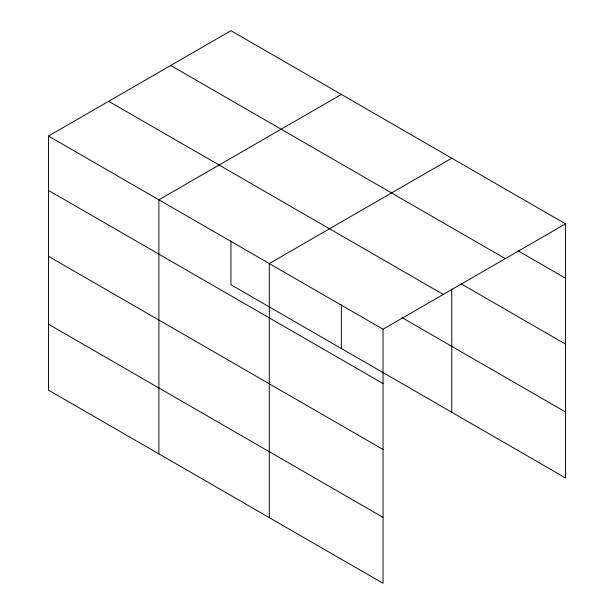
<?xml version="1.0" encoding="UTF-8"?>
<svg xmlns="http://www.w3.org/2000/svg" width="614" height="614" viewBox="0 0 614 614"><rect width="100%" height="100%" fill="white"/><g stroke="black" fill="none" stroke-linecap="round" stroke-linejoin="round"><path stroke-width="0.92" d="M383.044 449.479L383.044 329.219L48.475 136.055L48.475 390.136L383.044 583.3L383.044 449.479L48.475 256.314M230.956 240.841L230.956 284.781L565.525 477.945L565.525 223.864L230.956 30.7L48.475 136.055M341.361 94.441L158.88 199.796L158.88 453.884M451.774 158.189L269.293 263.544L269.293 517.625M383.044 329.219L565.525 223.864M518.201 250.888L565.525 278.211M170.738 65.468L505.307 258.632M460.907 283.722L565.525 344.124M108.693 101.287L443.262 294.451M401.963 317.599L565.525 412.032M48.475 190.401L383.044 383.566M48.475 324.223L383.044 517.387M451.774 288.971L451.774 412.27M341.361 304.582L341.361 348.529"/></g></svg>
